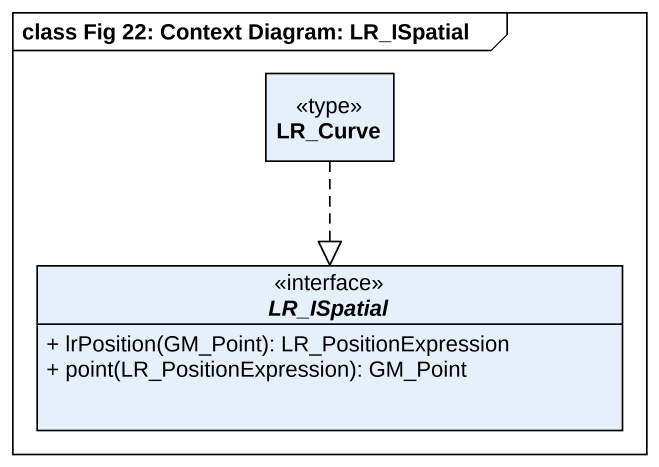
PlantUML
@startuml
mainframe class Fig 22: Context Diagram: LR_ISpatial
hide circle
hide empty members
skinparam classAttributeIconSize 0
class LR_Curve <<type>>
interface LR_ISpatial {
  + lrPosition(GM_Point): LR_PositionExpression
  + point(LR_PositionExpression): GM_Point
}
LR_Curve ..|> LR_ISpatial
@enduml
